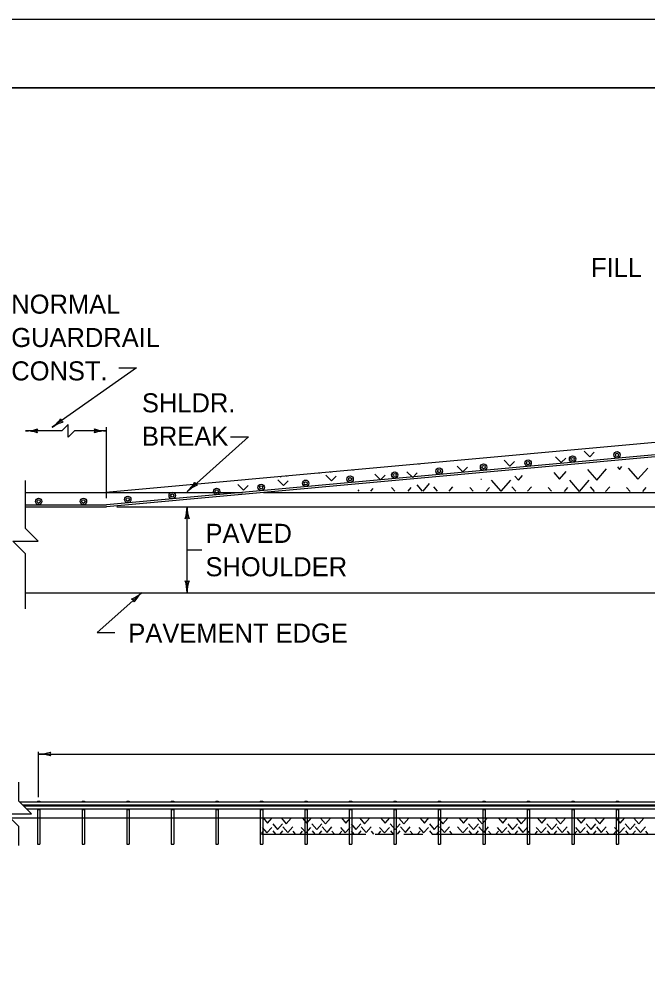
# Model space of a CAD drawing. Extents: x 1000 to 1185, y 999 to 1356.
# Drawn here: x 1007.33 to 1013.93, y 1012.21 to 1022.22 of the extents above; entities that cross this region are included whole.
import ezdxf

# ---------------------------------------------------------------- set-up
doc = ezdxf.new("R2010")
doc.units = 0
for name, color, linetype in [('Level 1', 7, 'Continuous'), ('Level 10', 7, 'Continuous'), ('Level 11', 7, 'Continuous'), ('Level 14', 7, 'Continuous'), ('Level 5', 7, 'Continuous')]:
    doc.layers.add(name, color=color, linetype=linetype)

msp = doc.modelspace()

# ---------------------------------------------------------------- linework, layer by layer
at = {"layer": 'Level 1'}
for p, q in [((1008.567, 1018.562), (1007.682, 1017.939)), ((1008.379, 1018.562), (1008.567, 1018.562)), ((1019.428, 1018.272), (1008.244, 1017.255)), ((1019.428, 1018.142), (1008.25, 1017.125)), ((1019.428, 1018.121), (1008.25, 1017.105)), ((1008.25, 1017.197), (1008.25, 1017.941)), ((1007.682, 1017.902), (1007.401, 1017.902)), ((1008.25, 1017.902), (1008.016, 1017.902)), ((1009.74, 1017.84), (1009.097, 1017.264)), ((1009.553, 1017.84), (1009.74, 1017.84)), ((1007.401, 1017.079), (1007.401, 1017.38)), ((1007.401, 1017.255), (1009.677, 1017.255)), ((1009.9, 1017.255), (1019.428, 1017.255)), ((1007.401, 1017.125), (1008.25, 1017.125)), ((1007.401, 1017.105), (1008.25, 1017.105)), ((1008.361, 1017.105), (1019.428, 1017.105)), ((1009.097, 1016.205), (1009.097, 1017.105)), ((1009.097, 1016.655), (1009.253, 1016.655)), ((1007.401, 1016.037), (1007.401, 1016.412)), ((1007.401, 1016.205), (1019.428, 1016.205)), ((1008.621, 1016.205), (1008.152, 1015.786)), ((1008.152, 1015.786), (1008.34, 1015.786)), ((1007.539, 1014.06), (1007.539, 1014.535)), ((1007.539, 1014.513), (1016.112, 1014.513)), ((1007.527, 1014.019), (1007.552, 1014.019)), ((1007.527, 1014.019), (1007.527, 1014.013)), ((1007.552, 1014.019), (1007.552, 1014.013)), ((1007.996, 1014.019), (1008.021, 1014.019)), ((1007.996, 1014.019), (1007.996, 1014.013)), ((1008.021, 1014.019), (1008.021, 1014.013)), ((1008.464, 1014.019), (1008.489, 1014.019)), ((1008.464, 1014.019), (1008.464, 1014.013)), ((1008.489, 1014.019), (1008.489, 1014.013)), ((1008.931, 1014.019), (1008.956, 1014.019)), ((1008.931, 1014.019), (1008.931, 1014.013)), ((1008.956, 1014.019), (1008.956, 1014.013)), ((1009.398, 1014.019), (1009.423, 1014.019)), ((1009.398, 1014.019), (1009.398, 1014.013)), ((1009.423, 1014.019), (1009.423, 1014.013)), ((1009.865, 1014.019), (1009.89, 1014.019)), ((1009.865, 1014.019), (1009.865, 1014.013)), ((1009.89, 1014.019), (1009.89, 1014.013)), ((1010.332, 1014.019), (1010.357, 1014.019)), ((1010.332, 1014.019), (1010.332, 1014.013)), ((1010.357, 1014.019), (1010.357, 1014.013)), ((1010.799, 1014.019), (1010.824, 1014.019)), ((1010.799, 1014.019), (1010.799, 1014.013)), ((1010.824, 1014.019), (1010.824, 1014.013)), ((1011.265, 1014.019), (1011.29, 1014.019)), ((1011.265, 1014.019), (1011.265, 1014.013)), ((1011.29, 1014.019), (1011.29, 1014.013)), ((1011.732, 1014.019), (1011.757, 1014.019)), ((1011.732, 1014.019), (1011.732, 1014.013)), ((1011.757, 1014.019), (1011.757, 1014.013)), ((1012.199, 1014.019), (1012.224, 1014.019)), ((1012.199, 1014.019), (1012.199, 1014.013)), ((1012.224, 1014.019), (1012.224, 1014.013)), ((1012.666, 1014.019), (1012.691, 1014.019)), ((1012.666, 1014.019), (1012.666, 1014.013)), ((1012.691, 1014.019), (1012.691, 1014.013)), ((1013.133, 1014.019), (1013.158, 1014.019)), ((1013.133, 1014.019), (1013.133, 1014.013)), ((1013.158, 1014.019), (1013.158, 1014.013)), ((1013.6, 1014.019), (1013.625, 1014.019)), ((1013.6, 1014.019), (1013.6, 1014.013)), ((1013.625, 1014.019), (1013.625, 1014.013)), ((1007.337, 1014.013), (1019.428, 1014.013)), ((1007.371, 1013.979), (1019.428, 1013.979)), ((1007.38, 1013.97), (1019.428, 1013.97)), ((1007.413, 1013.937), (1019.428, 1013.937)), ((1007.527, 1013.937), (1007.527, 1013.844)), ((1007.527, 1013.931), (1007.552, 1013.931)), ((1007.552, 1013.937), (1007.552, 1013.844)), ((1007.996, 1013.937), (1007.996, 1013.844)), ((1007.996, 1013.931), (1008.021, 1013.931)), ((1008.021, 1013.937), (1008.021, 1013.844)), ((1008.464, 1013.937), (1008.464, 1013.844)), ((1008.464, 1013.931), (1008.489, 1013.931)), ((1008.489, 1013.937), (1008.489, 1013.844)), ((1008.931, 1013.937), (1008.931, 1013.844)), ((1008.931, 1013.931), (1008.956, 1013.931)), ((1008.956, 1013.937), (1008.956, 1013.844)), ((1009.398, 1013.937), (1009.398, 1013.844)), ((1009.398, 1013.931), (1009.423, 1013.931)), ((1009.423, 1013.937), (1009.423, 1013.844)), ((1009.865, 1013.937), (1009.865, 1013.844)), ((1009.865, 1013.931), (1009.89, 1013.931)), ((1009.89, 1013.937), (1009.89, 1013.844)), ((1010.332, 1013.937), (1010.332, 1013.844)), ((1010.332, 1013.931), (1010.357, 1013.931)), ((1010.357, 1013.937), (1010.357, 1013.844)), ((1010.799, 1013.937), (1010.799, 1013.844)), ((1010.799, 1013.931), (1010.824, 1013.931)), ((1010.824, 1013.937), (1010.824, 1013.844)), ((1011.265, 1013.937), (1011.265, 1013.844)), ((1011.265, 1013.931), (1011.29, 1013.931)), ((1011.29, 1013.937), (1011.29, 1013.844)), ((1011.732, 1013.937), (1011.732, 1013.844)), ((1011.732, 1013.931), (1011.757, 1013.931)), ((1011.757, 1013.937), (1011.757, 1013.844)), ((1012.199, 1013.937), (1012.199, 1013.844)), ((1012.199, 1013.931), (1012.224, 1013.931)), ((1012.224, 1013.937), (1012.224, 1013.844)), ((1012.666, 1013.937), (1012.666, 1013.844)), ((1012.666, 1013.931), (1012.691, 1013.931)), ((1012.691, 1013.937), (1012.691, 1013.844)), ((1013.133, 1013.937), (1013.133, 1013.844)), ((1013.133, 1013.931), (1013.158, 1013.931)), ((1013.158, 1013.937), (1013.158, 1013.844)), ((1013.6, 1013.937), (1013.6, 1013.844)), ((1013.6, 1013.931), (1013.625, 1013.931)), ((1013.625, 1013.937), (1013.625, 1013.844)), ((1007.24, 1013.843), (1019.428, 1013.843)), ((1007.527, 1013.844), (1007.527, 1013.569)), ((1007.552, 1013.844), (1007.552, 1013.569)), ((1007.996, 1013.844), (1007.996, 1013.569)), ((1008.021, 1013.844), (1008.021, 1013.569)), ((1008.464, 1013.844), (1008.464, 1013.569)), ((1008.489, 1013.844), (1008.489, 1013.569)), ((1008.931, 1013.844), (1008.931, 1013.569)), ((1008.956, 1013.844), (1008.956, 1013.569)), ((1009.398, 1013.844), (1009.398, 1013.569)), ((1009.423, 1013.844), (1009.423, 1013.569)), ((1009.865, 1013.844), (1009.865, 1013.569)), ((1009.89, 1013.844), (1009.89, 1013.569)), ((1010.332, 1013.844), (1010.332, 1013.569)), ((1010.357, 1013.844), (1010.357, 1013.569)), ((1010.799, 1013.844), (1010.799, 1013.569)), ((1010.824, 1013.844), (1010.824, 1013.569)), ((1011.265, 1013.844), (1011.265, 1013.569)), ((1011.29, 1013.844), (1011.29, 1013.569)), ((1011.732, 1013.844), (1011.732, 1013.569)), ((1011.757, 1013.844), (1011.757, 1013.569)), ((1012.199, 1013.844), (1012.199, 1013.569)), ((1012.224, 1013.844), (1012.224, 1013.569)), ((1012.666, 1013.844), (1012.666, 1013.569)), ((1012.691, 1013.844), (1012.691, 1013.569)), ((1013.133, 1013.844), (1013.133, 1013.569)), ((1013.158, 1013.844), (1013.158, 1013.569)), ((1013.6, 1013.844), (1013.6, 1013.569)), ((1013.625, 1013.844), (1013.625, 1013.569)), ((1007.527, 1013.569), (1007.552, 1013.569)), ((1007.996, 1013.569), (1008.021, 1013.569)), ((1008.464, 1013.569), (1008.489, 1013.569)), ((1008.931, 1013.569), (1008.956, 1013.569)), ((1009.398, 1013.569), (1009.423, 1013.569)), ((1009.865, 1013.569), (1009.89, 1013.569)), ((1010.332, 1013.569), (1010.357, 1013.569)), ((1010.799, 1013.569), (1010.824, 1013.569)), ((1011.265, 1013.569), (1011.29, 1013.569)), ((1011.732, 1013.569), (1011.757, 1013.569)), ((1012.199, 1013.569), (1012.224, 1013.569)), ((1012.666, 1013.569), (1012.691, 1013.569)), ((1013.133, 1013.569), (1013.158, 1013.569)), ((1013.6, 1013.569), (1013.625, 1013.569))]:
    msp.add_line(p, q, dxfattribs=at)
for points in [[(1008.016, 1017.902), (1007.916, 1017.902), (1007.849, 1017.835), (1007.849, 1017.969), (1007.782, 1017.902), (1007.682, 1017.902)], [(1012.963, 1017.629), (1013.023, 1017.569), (1013.071, 1017.617)], [(1013.262, 1017.689), (1013.322, 1017.629), (1013.37, 1017.677)], [(1011.932, 1017.533), (1011.991, 1017.473), (1012.039, 1017.521)], [(1012.423, 1017.593), (1012.483, 1017.533), (1012.531, 1017.581)], [(1010.553, 1017.437), (1010.613, 1017.377), (1010.661, 1017.425)], [(1011.068, 1017.449), (1011.128, 1017.389), (1011.176, 1017.437)], [(1011.404, 1017.473), (1011.464, 1017.413), (1011.512, 1017.461)], [(1009.629, 1017.341), (1009.689, 1017.281), (1009.737, 1017.329)], [(1010.049, 1017.389), (1010.109, 1017.329), (1010.157, 1017.377)], [(1007.401, 1016.412), (1007.401, 1016.612), (1007.267, 1016.746), (1007.534, 1016.746), (1007.401, 1016.879), (1007.401, 1017.079)], [(1007.331, 1013.552), (1007.331, 1013.752), (1007.198, 1013.885), (1007.464, 1013.885), (1007.331, 1014.019), (1007.331, 1014.219)], [(1009.877, 1013.674), (1010.972, 1013.674)], [(1011.071, 1013.674), (1011.27, 1013.674)], [(1011.37, 1013.674), (1011.569, 1013.674)], [(1011.668, 1013.674), (1014.056, 1013.674)]]:
    msp.add_lwpolyline(points, dxfattribs=at)
for centre, radius in [((1013.142, 1017.607), 0.0337), ((1013.142, 1017.607), 0.0169), ((1013.608, 1017.65), 0.0337), ((1013.608, 1017.65), 0.0169), ((1012.208, 1017.522), 0.0337), ((1012.208, 1017.522), 0.0169), ((1012.675, 1017.564), 0.0337), ((1012.675, 1017.564), 0.0169), ((1010.807, 1017.395), 0.0337), ((1011.275, 1017.439), 0.0337), ((1011.275, 1017.439), 0.0169), ((1011.742, 1017.48), 0.0337), ((1011.742, 1017.48), 0.0169), ((1009.874, 1017.31), 0.0337), ((1009.874, 1017.31), 0.0169), ((1010.341, 1017.352), 0.0337), ((1010.341, 1017.352), 0.0169), ((1010.807, 1017.395), 0.0169), ((1008.941, 1017.224), 0.0337), ((1008.941, 1017.224), 0.0169), ((1009.407, 1017.267), 0.0337), ((1009.407, 1017.267), 0.0169), ((1007.539, 1017.162), 0.0337), ((1007.539, 1017.162), 0.0169), ((1008.009, 1017.162), 0.0337), ((1008.009, 1017.162), 0.0169), ((1008.474, 1017.183), 0.0337), ((1008.474, 1017.183), 0.0169)]:
    msp.add_circle(centre, radius, dxfattribs=at)
for centre, radius, start, end in [((1007.457, 1018.259), 0.391, 305.1363, 323.8051), ((1007.804, 1018.025), 0.0313, 173.9109, 256.0276), ((1007.401, 1018.293), 0.391, 270, 288.6688), ((1007.549, 1017.902), 0.0313, 138.7746, 220.8913), ((1007.907, 1017.619), 0.391, 106.4835, 125.1302), ((1007.457, 1018.259), 0.391, 305.1241, 305.1363), ((1008.101, 1017.902), 0.0313, 318.7746, 40.8913), ((1008.25, 1018.293), 0.391, 251.3472, 269.9939), ((1007.401, 1017.511), 0.391, 71.3472, 89.9939), ((1007.401, 1018.293), 0.391, 269.9878, 270), ((1008.25, 1017.511), 0.391, 90, 108.6688), ((1008.25, 1017.511), 0.391, 89.9878, 90), ((1008.836, 1017.556), 0.391, 311.8206, 330.4894), ((1009.358, 1016.973), 0.391, 113.1678, 131.8145), ((1009.208, 1017.364), 0.0313, 180.5952, 262.7119), ((1008.836, 1017.556), 0.391, 311.8084, 311.8206), ((1008.706, 1017.105), 0.391, 341.3472, 359.9939), ((1009.488, 1017.105), 0.391, 180, 198.6688), ((1009.488, 1017.105), 0.391, 179.9878, 180), ((1009.097, 1016.957), 0.0313, 48.7746, 130.8913), ((1009.097, 1016.354), 0.0313, 228.7746, 310.8913), ((1008.706, 1016.205), 0.391, 0, 18.6688), ((1009.488, 1016.205), 0.391, 161.3472, 179.9939), ((1008.36, 1016.497), 0.391, 293.1667, 311.8135), ((1008.51, 1016.106), 0.0313, 0.5942, 82.7109), ((1008.882, 1015.914), 0.391, 131.8196, 150.4884), ((1008.882, 1015.914), 0.391, 131.8074, 131.8196), ((1008.706, 1016.205), 0.391, 359.9878, 0), ((1007.539, 1014.904), 0.391, 270, 288.6688), ((1007.688, 1014.513), 0.0313, 138.7746, 220.8913), ((1007.539, 1014.122), 0.391, 71.3472, 89.9939), ((1007.539, 1014.904), 0.391, 269.9878, 270)]:
    msp.add_arc(centre, radius, start, end, dxfattribs=at)
at = {"layer": 'Level 10'}
msp.add_line((1035.5, 1021.5), (1007, 1021.5), dxfattribs=at)
at = {"layer": 'Level 11'}
msp.add_lwpolyline([(1007, 1021.5), (1035.5, 1021.5), (1035.5, 1000.5), (1007, 1000.5)], close=True, dxfattribs=at)
at = {"layer": 'Level 14'}
msp.add_line((1000, 1022.22), (1036.36, 1022.22), dxfattribs=at)
at = {"layer": 'Level 5'}
for p, q in [((1011.188, 1017.521), (1011.19, 1017.523)), ((1011.53, 1017.554), (1011.531, 1017.553)), ((1011.625, 1017.562), (1011.626, 1017.563)), ((1013.614, 1017.523), (1013.635, 1017.498)), ((1013.635, 1017.498), (1013.66, 1017.527)), ((1010.073, 1017.422), (1010.078, 1017.417)), ((1010.14, 1017.423), (1010.145, 1017.428)), ((1010.481, 1017.459), (1010.484, 1017.455)), ((1010.601, 1017.466), (1010.604, 1017.47)), ((1010.835, 1017.491), (1010.838, 1017.488)), ((1011.15, 1017.519), (1011.151, 1017.518)), ((1012.535, 1017.428), (1012.573, 1017.384)), ((1012.573, 1017.384), (1012.618, 1017.435)), ((1012.944, 1017.464), (1013.005, 1017.394)), ((1013.005, 1017.394), (1013.076, 1017.475)), ((1013.299, 1017.495), (1013.396, 1017.384)), ((1013.396, 1017.384), (1013.498, 1017.502)), ((1013.724, 1017.512), (1013.827, 1017.394)), ((1013.827, 1017.394), (1013.93, 1017.512)), ((1011.507, 1017.337), (1011.565, 1017.27)), ((1011.573, 1017.27), (1011.642, 1017.349)), ((1012.18, 1017.396), (1012.182, 1017.394)), ((1012.182, 1017.394), (1012.185, 1017.397)), ((1012.289, 1017.384), (1012.389, 1017.269)), ((1012.394, 1017.269), (1012.494, 1017.384)), ((1013.111, 1017.384), (1013.212, 1017.267)), ((1013.215, 1017.267), (1013.316, 1017.384)), ((1010.889, 1017.283), (1010.899, 1017.271)), ((1011.026, 1017.271), (1011.048, 1017.297)), ((1011.242, 1017.308), (1011.275, 1017.271)), ((1011.415, 1017.27), (1011.448, 1017.308)), ((1011.682, 1017.316), (1011.722, 1017.27)), ((1011.847, 1017.27), (1011.887, 1017.316)), ((1012.064, 1017.308), (1012.098, 1017.269)), ((1012.236, 1017.269), (1012.27, 1017.308)), ((1012.504, 1017.316), (1012.546, 1017.268)), ((1012.668, 1017.268), (1012.71, 1017.316)), ((1012.887, 1017.308), (1012.922, 1017.268)), ((1013.057, 1017.267), (1013.092, 1017.308)), ((1013.326, 1017.316), (1013.37, 1017.267)), ((1013.489, 1017.267), (1013.532, 1017.316)), ((1013.709, 1017.308), (1013.745, 1017.266)), ((1013.878, 1017.266), (1013.915, 1017.308)), ((1009.894, 1013.843), (1009.942, 1013.787)), ((1009.942, 1013.787), (1009.99, 1013.843)), ((1010.048, 1013.843), (1010.049, 1013.842)), ((1010.049, 1013.842), (1010.05, 1013.843)), ((1010.086, 1013.841), (1010.137, 1013.782)), ((1010.137, 1013.782), (1010.189, 1013.841)), ((1010.254, 1013.843), (1010.257, 1013.839)), ((1010.257, 1013.839), (1010.26, 1013.843)), ((1010.305, 1013.843), (1010.353, 1013.787)), ((1010.353, 1013.787), (1010.402, 1013.843)), ((1010.459, 1013.843), (1010.46, 1013.842)), ((1010.46, 1013.842), (1010.461, 1013.843)), ((1010.497, 1013.841), (1010.549, 1013.782)), ((1010.549, 1013.782), (1010.6, 1013.841)), ((1010.665, 1013.843), (1010.668, 1013.839)), ((1010.668, 1013.839), (1010.671, 1013.843)), ((1010.716, 1013.843), (1010.764, 1013.787)), ((1010.764, 1013.787), (1010.813, 1013.843)), ((1010.87, 1013.843), (1010.871, 1013.842)), ((1010.871, 1013.842), (1010.872, 1013.843)), ((1010.908, 1013.841), (1010.96, 1013.782)), ((1010.96, 1013.782), (1011.011, 1013.841)), ((1011.076, 1013.843), (1011.079, 1013.839)), ((1011.079, 1013.839), (1011.082, 1013.843)), ((1011.127, 1013.843), (1011.175, 1013.787)), ((1011.175, 1013.787), (1011.224, 1013.843)), ((1011.282, 1013.842), (1011.283, 1013.843)), ((1011.282, 1013.843), (1011.282, 1013.842)), ((1011.319, 1013.841), (1011.371, 1013.782)), ((1011.371, 1013.782), (1011.422, 1013.841)), ((1011.487, 1013.843), (1011.49, 1013.839)), ((1011.49, 1013.839), (1011.493, 1013.843)), ((1011.538, 1013.843), (1011.587, 1013.787)), ((1011.587, 1013.787), (1011.635, 1013.843)), ((1011.693, 1013.843), (1011.694, 1013.842)), ((1011.694, 1013.842), (1011.694, 1013.843)), ((1011.731, 1013.841), (1011.782, 1013.782)), ((1011.782, 1013.782), (1011.833, 1013.841)), ((1011.899, 1013.843), (1011.902, 1013.839)), ((1011.902, 1013.839), (1011.905, 1013.843)), ((1011.949, 1013.843), (1011.998, 1013.787)), ((1011.998, 1013.787), (1012.046, 1013.843)), ((1012.104, 1013.843), (1012.105, 1013.842)), ((1012.105, 1013.842), (1012.105, 1013.843)), ((1012.142, 1013.841), (1012.193, 1013.782)), ((1012.193, 1013.782), (1012.244, 1013.841)), ((1012.31, 1013.843), (1012.313, 1013.839)), ((1012.313, 1013.839), (1012.316, 1013.843)), ((1012.36, 1013.843), (1012.409, 1013.787)), ((1012.409, 1013.787), (1012.457, 1013.843)), ((1012.515, 1013.843), (1012.516, 1013.842)), ((1012.516, 1013.842), (1012.517, 1013.843)), ((1012.553, 1013.841), (1012.604, 1013.782)), ((1012.604, 1013.782), (1012.656, 1013.841)), ((1012.721, 1013.843), (1012.724, 1013.839)), ((1012.724, 1013.839), (1012.727, 1013.843)), ((1012.771, 1013.843), (1012.82, 1013.787)), ((1012.82, 1013.787), (1012.868, 1013.843)), ((1012.926, 1013.843), (1012.927, 1013.842)), ((1012.927, 1013.842), (1012.928, 1013.843)), ((1012.964, 1013.841), (1013.015, 1013.782)), ((1013.015, 1013.782), (1013.067, 1013.841)), ((1013.132, 1013.843), (1013.135, 1013.839)), ((1013.135, 1013.839), (1013.138, 1013.843)), ((1013.183, 1013.843), (1013.231, 1013.787)), ((1013.231, 1013.787), (1013.28, 1013.843)), ((1013.337, 1013.843), (1013.338, 1013.842)), ((1013.338, 1013.842), (1013.339, 1013.843)), ((1013.375, 1013.841), (1013.427, 1013.782)), ((1013.427, 1013.782), (1013.478, 1013.841)), ((1013.543, 1013.843), (1013.546, 1013.839)), ((1013.546, 1013.839), (1013.549, 1013.843)), ((1013.594, 1013.843), (1013.642, 1013.787)), ((1013.642, 1013.787), (1013.691, 1013.843)), ((1013.748, 1013.843), (1013.749, 1013.842)), ((1013.749, 1013.842), (1013.75, 1013.843)), ((1013.786, 1013.841), (1013.838, 1013.782)), ((1013.838, 1013.782), (1013.889, 1013.841)), ((1009.883, 1013.744), (1009.934, 1013.685)), ((1009.934, 1013.685), (1009.986, 1013.744)), ((1009.995, 1013.782), (1010.046, 1013.723)), ((1010.046, 1013.723), (1010.098, 1013.782)), ((1010.103, 1013.748), (1010.154, 1013.689)), ((1010.154, 1013.689), (1010.206, 1013.748)), ((1010.294, 1013.744), (1010.346, 1013.685)), ((1010.346, 1013.685), (1010.397, 1013.744)), ((1010.406, 1013.782), (1010.458, 1013.723)), ((1010.458, 1013.723), (1010.509, 1013.782)), ((1010.514, 1013.748), (1010.565, 1013.689)), ((1010.565, 1013.689), (1010.617, 1013.748)), ((1010.705, 1013.744), (1010.757, 1013.685)), ((1010.757, 1013.685), (1010.808, 1013.744)), ((1010.817, 1013.782), (1010.869, 1013.723)), ((1010.869, 1013.723), (1010.92, 1013.782)), ((1010.925, 1013.748), (1010.977, 1013.689)), ((1010.977, 1013.689), (1011.028, 1013.748)), ((1011.116, 1013.744), (1011.168, 1013.685)), ((1011.168, 1013.685), (1011.219, 1013.744)), ((1011.228, 1013.782), (1011.28, 1013.723)), ((1011.28, 1013.723), (1011.331, 1013.782)), ((1011.336, 1013.748), (1011.388, 1013.689)), ((1011.388, 1013.689), (1011.439, 1013.748)), ((1011.528, 1013.744), (1011.579, 1013.685)), ((1011.579, 1013.685), (1011.63, 1013.744)), ((1011.64, 1013.782), (1011.691, 1013.723)), ((1011.691, 1013.723), (1011.742, 1013.782)), ((1011.747, 1013.748), (1011.799, 1013.689)), ((1011.799, 1013.689), (1011.85, 1013.748)), ((1011.934, 1013.748), (1011.986, 1013.689)), ((1011.99, 1013.685), (1012.041, 1013.744)), ((1012.051, 1013.782), (1012.102, 1013.723)), ((1012.102, 1013.723), (1012.154, 1013.782)), ((1012.159, 1013.748), (1012.21, 1013.689)), ((1012.21, 1013.689), (1012.261, 1013.748)), ((1012.35, 1013.744), (1012.401, 1013.685)), ((1012.401, 1013.685), (1012.453, 1013.744)), ((1012.462, 1013.782), (1012.513, 1013.723)), ((1012.513, 1013.723), (1012.565, 1013.782)), ((1012.57, 1013.748), (1012.621, 1013.689)), ((1012.621, 1013.689), (1012.672, 1013.748)), ((1012.761, 1013.744), (1012.812, 1013.685)), ((1012.812, 1013.685), (1012.864, 1013.744)), ((1012.873, 1013.782), (1012.924, 1013.723)), ((1012.924, 1013.723), (1012.976, 1013.782)), ((1012.981, 1013.748), (1013.032, 1013.689)), ((1013.032, 1013.689), (1013.084, 1013.748)), ((1013.172, 1013.744), (1013.223, 1013.685)), ((1013.223, 1013.685), (1013.275, 1013.744)), ((1013.284, 1013.782), (1013.336, 1013.723)), ((1013.336, 1013.723), (1013.387, 1013.782)), ((1013.392, 1013.748), (1013.443, 1013.689)), ((1013.443, 1013.689), (1013.495, 1013.748)), ((1013.583, 1013.744), (1013.635, 1013.685)), ((1013.635, 1013.685), (1013.686, 1013.744)), ((1013.695, 1013.782), (1013.747, 1013.723)), ((1013.747, 1013.723), (1013.798, 1013.782)), ((1013.803, 1013.748), (1013.854, 1013.689)), ((1013.854, 1013.689), (1013.906, 1013.748)), ((1009.877, 1013.681), (1009.897, 1013.704)), ((1009.998, 1013.706), (1010.026, 1013.674)), ((1010.072, 1013.674), (1010.1, 1013.706)), ((1010.206, 1013.704), (1010.232, 1013.674)), ((1010.283, 1013.674), (1010.308, 1013.704)), ((1010.409, 1013.706), (1010.437, 1013.674)), ((1010.483, 1013.674), (1010.512, 1013.706)), ((1010.617, 1013.704), (1010.643, 1013.674)), ((1010.694, 1013.674), (1010.72, 1013.704)), ((1010.82, 1013.706), (1010.848, 1013.674)), ((1010.894, 1013.674), (1010.923, 1013.706)), ((1011.028, 1013.704), (1011.054, 1013.674)), ((1011.105, 1013.674), (1011.131, 1013.704)), ((1011.231, 1013.706), (1011.259, 1013.674)), ((1011.306, 1013.674), (1011.334, 1013.706)), ((1011.439, 1013.704), (1011.465, 1013.674)), ((1011.516, 1013.674), (1011.542, 1013.704)), ((1011.642, 1013.706), (1011.67, 1013.674)), ((1011.717, 1013.674), (1011.745, 1013.706)), ((1011.85, 1013.704), (1011.876, 1013.674)), ((1012.053, 1013.706), (1012.081, 1013.674)), ((1012.128, 1013.674), (1012.156, 1013.706)), ((1012.261, 1013.704), (1012.287, 1013.674)), ((1012.338, 1013.674), (1012.364, 1013.704)), ((1012.464, 1013.706), (1012.493, 1013.674)), ((1012.539, 1013.674), (1012.567, 1013.706)), ((1012.672, 1013.704), (1012.698, 1013.674)), ((1012.749, 1013.674), (1012.775, 1013.704)), ((1012.876, 1013.706), (1012.904, 1013.674)), ((1012.95, 1013.674), (1012.978, 1013.706)), ((1013.084, 1013.704), (1013.11, 1013.674)), ((1013.16, 1013.674), (1013.186, 1013.704)), ((1013.287, 1013.706), (1013.315, 1013.674)), ((1013.361, 1013.674), (1013.389, 1013.706)), ((1013.495, 1013.704), (1013.521, 1013.674)), ((1013.572, 1013.674), (1013.598, 1013.704)), ((1013.698, 1013.706), (1013.726, 1013.674)), ((1013.772, 1013.674), (1013.801, 1013.706)), ((1013.906, 1013.704), (1013.932, 1013.674))]:
    msp.add_line(p, q, dxfattribs=at)

# ---------------------------------------------------------------- texts
at = {"layer": 'Level 1'}
for s, p in [('FILL', (1013.335, 1019.515)), ('NORMAL', (1007.252, 1019.131)), ('GUARDRAIL', (1007.252, 1018.781)), ('CONST.', (1007.252, 1018.431)), ('SHLDR.', (1008.623, 1018.096)), ('BREAK', (1008.623, 1017.746)), ('PAVED', (1009.29, 1016.727)), ('SHOULDER', (1009.29, 1016.377)), ('PAVEMENT EDGE', (1008.48, 1015.681))]:
    msp.add_text(s, height=0.2, dxfattribs=at).set_placement(p)

doc.saveas('drawing.dxf')
